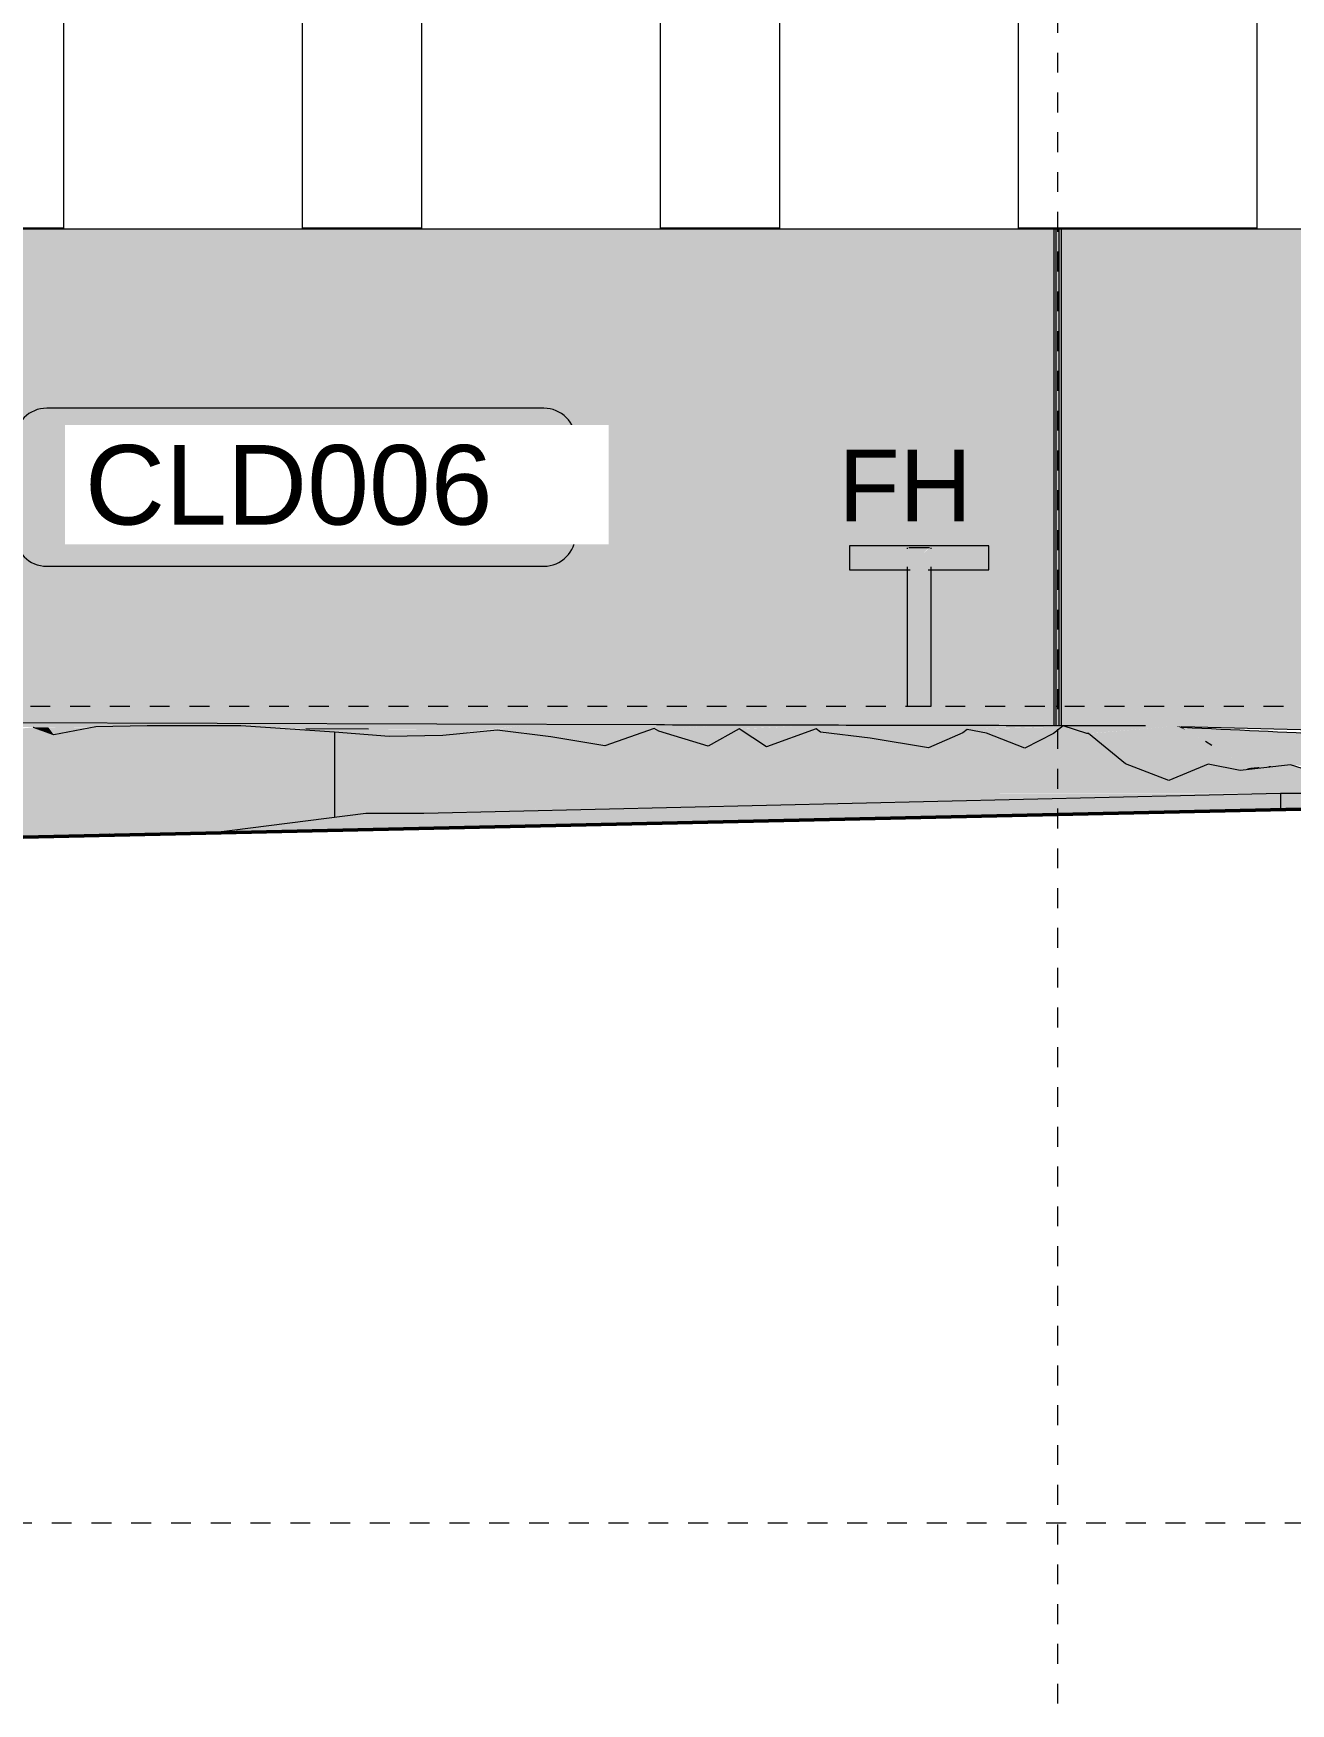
# Model space of a CAD drawing. Header units: metres. Extents: x -2362 to -2010, y -1 to 30.
# Drawn here: x -2260.77 to -2254.44, y 0.22 to 8.62 of the extents above; entities that cross this region are included whole.
import ezdxf

# ---------------------------------------------------------------- set-up
doc = ezdxf.new("R2010")
doc.units = ezdxf.units.M
doc.linetypes.add('AEC_Center', pattern=[0.024, 0.012, -0.004, 0.004, -0.004])
doc.linetypes.add('Grid Line', pattern=[0.021, 0.012, -0.003, 0.003, -0.003])
for name, color, linetype, lineweight in [('A-ANNO-IDEN', 131, 'Continuous', 5), ('A-ANNO-KEYN', 231, 'Continuous', 5), ('A-DETL', 90, 'Continuous', 50), ('A-FLOR', 192, 'Continuous', 5), ('A-FLOR-LEVL', 51, 'Continuous', 5), ('A-WALL', 113, 'Continuous', 5), ('A-WALL-PATT', 111, 'Continuous', 5), ('C-TOPO', 7, 'Continuous', 5), ('F-FIRE', 13, 'Continuous', 5), ('S-BEAM', 12, 'Continuous', 5), ('S-GRID', 1, 'Continuous', 5)]:
    doc.layers.add(name, color=color, linetype=linetype, lineweight=lineweight)
doc.styles.add('Arial_2', font='arial.ttf', dxfattribs={"height": 0.4})
doc.styles.add('Arial_3', font='arial.ttf', dxfattribs={"height": 0.36})

# ---------------------------------------------------------------- blocks, each defined once
blk = doc.blocks.new('Structural Framing 30 - Structural Framing 1-951963-SOUTH EAST - PART A')
at = {"layer": 'S-BEAM'}
h = blk.add_hatch(color=256, dxfattribs=at)
h.paths.add_polyline_path([(-1014.844, 5.24), (-1014.844, 7.64), (-1014.859, 7.64), (-1014.859, 5.24)])
h.paths.add_polyline_path([(-1014.7466, 10.7227), (-1014.7466, 10.7274), (-1014.9556, 10.77), (-1014.9556, 10.7652), (-1014.8207, 10.7377)])
for p, q in [((-1014.9556, 10.77), (-1014.9556, 10.7652)), ((-1014.7466, 10.7274), (-1014.7466, 10.7227))]:
    blk.add_line(p, q, dxfattribs=at)
blk = doc.blocks.new('Hydrant_double2 - Hydrant_double-1019330-SOUTH EAST - PART A')
at = {"layer": 'F-FIRE'}
h = blk.add_hatch(color=256, dxfattribs=at)
h.paths.add_polyline_path([(-1015.5478, 5.9858), (-1015.5978, 6.0358), (-1015.4999, 6.0336), (-1015.5402, 5.9934)])
h.paths.add_polyline_path([(-1015.8025, 5.9858), (-1015.1978, 5.9858), (-1015.1978, 6.0458), (-1015.8978, 6.0437), (-1015.8978, 5.9858)])
h = blk.add_hatch(color=256, dxfattribs=at)
h.paths.add_polyline_path([(-1015.5478, 5.9858), (-1015.8978, 5.9858), (-1015.8978, 5.9258), (-1015.6057, 5.9278), (-1015.5557, 5.9779)])
h.paths.add_polyline_path([(-1015.1978, 5.9258), (-1015.1978, 5.9858), (-1015.5478, 5.9858), (-1015.4878, 5.9258), (-1015.3141, 5.9258)])
h = blk.add_hatch(color=256, dxfattribs=at)
h.paths.add_polyline_path([(-1015.5633, 5.24), (-1015.4878, 5.24), (-1015.4898, 5.9278), (-1015.5478, 5.9858), (-1015.6078, 5.9258), (-1015.6057, 5.24), (-1015.5778, 5.24)])
h.paths.add_polyline_path([(-1015.5478, 5.9858), (-1015.5009, 6.0358), (-1015.5978, 6.0358), (-1015.5626, 6.0006)])
for p, q in [((-1015.1978, 6.0458), (-1015.8978, 6.0458)), ((-1015.8978, 6.0458), (-1015.8978, 5.9858)), ((-1015.8978, 5.9858), (-1015.8978, 5.9258)), ((-1015.6078, 6.0358), (-1015.6078, 6.0308)), ((-1015.4958, 6.0358), (-1015.5998, 6.0358)), ((-1015.4878, 6.0308), (-1015.4878, 6.0358)), ((-1015.1978, 5.9858), (-1015.1978, 6.0458)), ((-1015.1978, 5.9258), (-1015.1978, 5.9858)), ((-1015.8978, 5.9258), (-1015.5928, 5.9258)), ((-1015.6078, 5.9408), (-1015.6078, 5.24)), ((-1015.5028, 5.9258), (-1015.1978, 5.9258)), ((-1015.4878, 5.24), (-1015.4878, 5.9408)), ((-1015.6078, 5.24), (-1015.4878, 5.24))]:
    blk.add_line(p, q, dxfattribs=at)
blk = doc.blocks.new('T-Keynote-ANZRS - Keynote Value _2mm Opaque_ box-1903833-SOUTH EAST - PART A')
at = {"layer": 'A-ANNO-KEYN'}
for p, q in [((-985.4908, 12.2189), (-987.9896, 12.2189)), ((-988.1496, 12.0589), (-988.1496, 11.5845)), ((-985.3308, 11.5845), (-985.3308, 12.0589)), ((-987.9896, 11.4245), (-985.4908, 11.4245))]:
    blk.add_line(p, q, dxfattribs=at)
for centre, start, end in [((-987.9896, 12.0589), 90, 180), ((-985.4908, 12.0589), 0, 90), ((-987.9896, 11.5845), 180, 270), ((-985.4908, 11.5845), 270, 360)]:
    blk.add_arc(centre, 0.16, start, end, dxfattribs=at)

msp = doc.modelspace()

# ---------------------------------------------------------------- hatches: boundary and pattern name
at = {"layer": 'A-FLOR'}
h = msp.add_hatch(color=256, dxfattribs=at)
h.paths.add_polyline_path([(-2245.2228, 5.1343), (-2245.2078, 5.1343), (-2245.2091, 5.2), (-2245.2228, 5.2), (-2245.2228, 5.17)])
h.paths.add_polyline_path([(-2255.6078, 5.1409), (-2255.6078, 5.24), (-2255.6228, 5.24), (-2255.6228, 5.141)])
h = msp.add_hatch(color=256, dxfattribs=at)
h.paths.add_polyline_path([(-2267.632, 5.1698), (-2267.632, 5.1698), (-2267.5561, 5.1694)])
h.paths.add_polyline_path([(-2258.4838, 5.1213), (-2258.3109, 5.14), (-2257.6321, 5.14), (-2257.6321, 5.145), (-2267.632, 5.175), (-2267.632, 5.1698), (-2267.3234, 5.1682), (-2267.3202, 5.163), (-2267.2492, 5.1531), (-2266.9594, 5.1661), (-2260.4649, 5.133), (-2260.4505, 5.1356), (-2260.1926, 5.14), (-2259.7222, 5.14), (-2259.3955, 5.1263), (-2258.8376, 5.1246), (-2258.7813, 5.14), (-2258.5201, 5.1236)])
h = msp.add_hatch(color=256, dxfattribs=at)
h.paths.add_polyline_path([(-2254.6525, 4.9289), (-2254.6004, 4.9338), (-2254.5383, 4.9346), (-2254.4447, 4.945), (-2254.3337, 4.9339), (-2254.3001, 4.9339), (-2254.2377, 4.9389), (-2254.0457, 4.9378), (-2254.0302, 4.9424), (-2253.9532, 4.9374), (-2253.88, 4.9369), (-2253.7797, 4.936), (-2253.7632, 4.9386), (-2253.4671, 4.9435), (-2252.7598, 4.9532), (-2252.6732, 4.9501), (-2252.6499, 4.9547), (-2252.5782, 4.9578), (-2252.481, 4.9539), (-2252.4764, 4.9565), (-2252.4043, 4.9593), (-2251.8525, 4.9639), (-2252.5593, 5.0077), (-2253.4983, 5.0591), (-2254.381, 5.1031), (-2254.9886, 5.1315), (-2254.9724, 5.1196), (-2254.6608, 4.9339)])
h.paths.add_polyline_path([(-2256.0634, 5.14), (-2256.0925, 5.1419), (-2257.6321, 5.145), (-2257.6321, 5.14), (-2256.0637, 5.14)])
at = {"layer": 'A-WALL-PATT'}
h = msp.add_hatch(dxfattribs=at)
h.set_pattern_fill('FP_63', color=256, style=0, pattern_type=2)
h.set_pattern_definition([(90, (-2239.016, 7.64), (-6, 4e-16), [1.2, -1.2]), (90, (-2237.816, 7.64), (-6, 4e-16), [1.2, -1.2]), (90, (-2236.616, 7.64), (-6, 4e-16), [1.2, -1.2]), (90, (-2237.816, 8.84), (-6, 4e-16), [1.2, -1.2]), (90, (-2236.616, 8.84), (-6, 4e-16), [1.2, -1.2]), (180, (-2237.8158, 8.84), (-3e-16, -2.4), [1.2, -4.8]), (180, (-2236.6158, 10.04), (-3e-16, -2.4), [1.2, -4.8]), (90, (-2236.616, 7.64), (-6, 4e-16), [1.2, -1.2]), (90, (-2235.416, 7.64), (-6, 4e-16), [1.2, -1.2]), (90, (-2234.816, 7.64), (-6, 4e-16), [1.2, -1.2]), (90, (-2235.416, 8.84), (-6, 4e-16), [1.2, -1.2]), (90, (-2234.816, 8.84), (-6, 4e-16), [1.2, -1.2]), (180, (-2235.4158, 8.84), (-3e-16, -2.4), [1.2, -4.8]), (180, (-2234.8158, 10.04), (-3e-16, -2.4), [0.6, -5.4]), (90, (-2239.616, 7.64), (-6, 4e-16), [1.2, -1.2]), (90, (-2239.016, 7.64), (-6, 4e-16), [1.2, -1.2]), (90, (-2239.616, 8.84), (-6, 4e-16), [1.2, -1.2]), (90, (-2239.016, 8.84), (-6, 4e-16), [1.2, -1.2]), (180, (-2239.6158, 8.84), (-3e-16, -2.4), [1.2, -4.8]), (180, (-2239.0158, 10.04), (-3e-16, -2.4), [0.6, -5.4]), (90, (-2239.016, 7.64), (-6, 4e-16), [1.2, -1.2]), (90, (-2240.816, 7.64), (-6, 4e-16), [1.2, -1.2])])
h.paths.add_polyline_path([(-2264.4439, 7.64), (-2248.1593, 7.64), (-2248.1593, 8.8), (-2246.0618, 8.8), (-2264.4439, 12.5405), (-2264.4439, 7.676)])
h.paths.add_polyline_path([(-2240.8156, 7.64), (-2240.8165, 7.7327), (-2241.6593, 7.9041), (-2241.6593, 7.64), (-2240.9365, 7.64)])
h = msp.add_hatch(color=256, dxfattribs=at)
h.paths.add_polyline_path([(-2254.4049, 5.1203), (-2252.5834, 5.123), (-2252.5834, 6.6218), (-2250.1188, 6.6218), (-2250.1188, 5.1268), (-2245.2328, 5.1343), (-2245.2328, 5.2), (-2248.1593, 5.2), (-2248.1593, 7.64), (-2255.5978, 7.64), (-2255.5978, 5.1409), (-2255.0024, 5.1378), (-2254.9694, 5.1347), (-2254.4162, 5.1205)])
h.paths.add_polyline_path([(-2245.1978, 5.1343), (-2241.1821, 5.1405), (-2241.1821, 6.6218), (-2239.7651, 6.6218), (-2239.7651, 7.64), (-2241.6593, 7.64), (-2241.6593, 5.2), (-2245.1978, 5.2), (-2245.1978, 5.17)])
h.paths.add_polyline_path([(-2255.6328, 5.141), (-2255.6328, 7.64), (-2264.2649, 7.64), (-2264.2649, 6.6218), (-2261.8432, 6.6218), (-2261.8432, 5.1576), (-2255.7622, 5.1413)])
h.paths.add_polyline_path([(-2238.7175, 5.1442), (-2238.0148, 5.1453), (-2238.0148, 5.24), (-2238.7175, 5.24), (-2238.7175, 5.17)])
h.paths.add_polyline_path([(-2214.3169, 5.24), (-2214.1589, 5.24), (-2214.1589, 7.64), (-2215.2437, 7.64), (-2215.2437, 5.24), (-2214.5611, 5.24)])
h.paths.add_polyline_path([(-2230.0148, 5.24), (-2226.2948, 5.24), (-2226.2948, 5.9258), (-2226.5848, 5.9278), (-2226.5848, 6.0458), (-2225.8848, 6.0437), (-2225.8848, 5.9258), (-2226.1748, 5.9258), (-2226.1748, 5.24), (-2223.2297, 5.24), (-2223.2297, 7.64), (-2230.0148, 7.64), (-2230.0148, 5.25)])
h.paths.add_polyline_path([(-2256.2536, 5.24), (-2256.3716, 5.24), (-2256.3716, 5.9258), (-2256.6616, 5.9278), (-2256.6616, 6.0458), (-2255.9616, 6.0437), (-2255.9616, 5.9258), (-2256.2516, 5.9258), (-2256.2516, 5.24)])
h.paths.add_polyline_path([(-2218.2937, 5.24), (-2218.2937, 7.64), (-2220.1797, 7.64), (-2220.1781, 5.24), (-2220.1697, 5.24), (-2220.1697, 7.63), (-2218.3037, 7.63), (-2218.3037, 5.24)])
for points in [[(-2255.6228, 5.141), (-2255.6228, 7.64), (-2255.6328, 7.64), (-2255.6328, 5.141)], [(-2255.6228, 5.24), (-2255.6078, 5.24), (-2255.6078, 7.64), (-2255.6228, 7.64), (-2255.6228, 5.2534)], [(-2255.5978, 5.1409), (-2255.5978, 7.64), (-2255.6078, 7.64), (-2255.6078, 5.1409)]]:
    msp.add_hatch(color=256, dxfattribs=at).paths.add_polyline_path(points)
at = {"layer": 'C-TOPO'}
for points in [[(-2267.7268, 4.4297), (-2261.5379, 4.5665), (-2259.6635, 4.6281), (-2259.2517, 4.68), (-2259.2517, 5.1089), (-2259.7222, 5.14), (-2260.1926, 5.14), (-2260.4505, 5.1356), (-2260.6631, 5.096), (-2260.7657, 5.133), (-2261.1335, 5.0983), (-2261.3939, 5.1363), (-2261.6039, 5.14), (-2261.6962, 5.1006), (-2262.0744, 5.12), (-2262.3363, 5.0663), (-2262.5561, 5.14), (-2262.6504, 5.143), (-2263.0153, 5.1057), (-2263.2786, 5.0712), (-2263.4857, 5.14), (-2263.5928, 5.148), (-2263.9561, 5.1094), (-2264.221, 5.0761), (-2264.4267, 5.14), (-2264.5351, 5.153), (-2264.9918, 5.1017), (-2265.1624, 5.081), (-2265.3675, 5.1481), (-2265.4775, 5.158), (-2266.1047, 5.0859), (-2266.3082, 5.1506), (-2266.4199, 5.0879), (-2266.734, 5.1646), (-2266.7788, 5.14), (-2267.0471, 5.0908), (-2267.2492, 5.1531), (-2267.4107, 5.093), (-2267.7268, 5.14), (-2267.7268, 4.5927)], [(-2260.6631, 5.096), (-2260.6902, 5.133), (-2260.7647, 5.133), (-2260.6902, 5.1059)], [(-2260.6631, 5.096), (-2260.4738, 5.1318), (-2260.6902, 5.133)], [(-2260.6559, 5.1328), (-2260.6562, 5.133), (-2260.6631, 5.1328)], [(-2259.2517, 5.1089), (-2259.4294, 5.1263), (-2259.7222, 5.14), (-2259.4294, 5.1206)], [(-2259.2517, 5.1089), (-2259.1142, 5.1246), (-2259.4294, 5.1263)], [(-2259.2517, 4.68), (-2259.0933, 4.7), (-2258.8015, 4.7), (-2256.5563, 4.8), (-2254.2873, 4.8016), (-2252.7797, 4.8625), (-2252.7797, 4.9539), (-2253.7632, 4.9386), (-2253.9024, 4.9168), (-2254.0307, 4.9424), (-2254.0592, 4.9337), (-2254.1896, 4.9168), (-2254.3553, 4.9168), (-2254.4447, 4.945), (-2254.6984, 4.9168), (-2254.8586, 4.9475), (-2255.0568, 4.8666), (-2255.2746, 4.95), (-2255.4612, 5.1013), (-2255.4683, 5.1013), (-2255.5895, 5.139), (-2255.6371, 5.1024), (-2255.7813, 5.0279), (-2255.9735, 5.1044), (-2256.0702, 5.1225), (-2256.0925, 5.1051), (-2256.2655, 5.0307), (-2256.5663, 5.0789), (-2256.8079, 5.1096), (-2256.8302, 5.1248), (-2257.0791, 5.0356), (-2257.2164, 5.1256), (-2257.3726, 5.0376), (-2257.6214, 5.1146), (-2257.6438, 5.1273), (-2257.8926, 5.0405), (-2258.1638, 5.0853), (-2258.433, 5.1188), (-2258.7061, 5.0925), (-2258.9773, 5.0865), (-2259.2517, 5.1089), (-2259.2517, 4.7)], [(-2258.9773, 5.0865), (-2259.1142, 5.1246), (-2259.2517, 5.1089), (-2259.0085, 5.089)], [(-2258.9773, 5.0865), (-2258.8429, 5.1232), (-2259.1142, 5.1246), (-2258.9988, 5.0925)], [(-2259.0803, 5.1244), (-2259.0803, 5.1246), (-2259.1142, 5.1246)], [(-2258.9773, 5.0865), (-2258.7061, 5.0925), (-2258.7813, 5.14), (-2258.8954, 5.1089)], [(-2258.7061, 5.0925), (-2258.4838, 5.1213), (-2258.7813, 5.14), (-2258.7477, 5.1188)], [(-2258.7061, 5.0925), (-2258.433, 5.1188), (-2258.3109, 5.14), (-2258.5201, 5.1149)], [(-2258.1638, 5.0853), (-2258.3109, 5.14), (-2258.433, 5.1188), (-2258.3109, 5.1036)], [(-2258.1638, 5.0853), (-2257.8404, 5.14), (-2258.3109, 5.14), (-2258.2538, 5.1188)], [(-2257.8926, 5.0405), (-2257.8404, 5.14), (-2258.1638, 5.0853), (-2258.0316, 5.0635)], [(-2257.8926, 5.0405), (-2257.6438, 5.1273), (-2257.3726, 5.14), (-2257.8404, 5.14), (-2257.8691, 5.0853)], [(-2257.6214, 5.1146), (-2257.3726, 5.1399), (-2257.6438, 5.1273)], [(-2257.3726, 5.0376), (-2257.37, 5.14), (-2257.6214, 5.1146), (-2257.5432, 5.0904)], [(-2257.3726, 5.0376), (-2257.2164, 5.1256), (-2256.8996, 5.14), (-2257.37, 5.14), (-2257.3716, 5.0779)], [(-2257.0791, 5.0356), (-2256.8996, 5.14), (-2257.2151, 5.1248), (-2257.1436, 5.0779)], [(-2257.0791, 5.0356), (-2256.8302, 5.1248), (-2256.4291, 5.14), (-2256.8996, 5.14), (-2257.0548, 5.0497)], [(-2256.8079, 5.1096), (-2256.4291, 5.14), (-2256.8302, 5.1248)], [(-2256.5591, 5.0779), (-2256.4291, 5.14), (-2256.8079, 5.1096), (-2256.5663, 5.0789)], [(-2256.2655, 5.0307), (-2256.0925, 5.1051), (-2256.0702, 5.1225), (-2256.0138, 5.1242), (-2255.9491, 5.14), (-2256.5591, 5.0779), (-2256.2808, 5.0331)], [(-2256.5591, 5.0779), (-2255.9491, 5.14), (-2256.4291, 5.14), (-2256.4927, 5.1096)], [(-2255.9735, 5.1044), (-2255.5987, 5.1319), (-2255.5922, 5.1369), (-2256.0702, 5.1225)], [(-2256.0138, 5.1242), (-2255.5895, 5.139), (-2255.5895, 5.14), (-2255.9491, 5.14), (-2255.9735, 5.134)], [(-2255.7813, 5.0279), (-2255.6371, 5.1024), (-2255.5987, 5.1319), (-2255.9735, 5.1044), (-2255.7883, 5.0307)], [(-2255.4683, 5.1013), (-2255.0178, 5.14), (-2255.5881, 5.14)], [(-2254.9846, 4.8961), (-2254.9116, 4.9259), (-2255.0178, 5.14), (-2255.4612, 5.1013), (-2255.0178, 4.9104)], [(-2254.6984, 4.9168), (-2254.68, 4.9188), (-2254.6525, 4.9289), (-2254.9724, 5.1196), (-2255.0178, 5.14), (-2254.9116, 4.9259), (-2254.8568, 4.9471), (-2254.7752, 4.9315)], [(-2254.9724, 5.1196), (-2254.996, 5.1369), (-2255.0178, 5.14), (-2254.9997, 5.1318)], [(-2255.0144, 4.8839), (-2254.9846, 4.8961), (-2255.4612, 5.1013), (-2255.2746, 4.95), (-2255.0568, 4.8947)], [(-2255.0568, 4.8666), (-2255.0144, 4.8839), (-2255.2746, 4.95), (-2255.101, 4.8835)], [(-2254.68, 4.9188), (-2254.6025, 4.9274), (-2254.6008, 4.9338), (-2254.6525, 4.9289)], [(-2259.8719, 4.6018), (-2254.4956, 4.7197), (-2254.4956, 4.8), (-2258.8304, 4.7), (-2259.0933, 4.7), (-2259.4969, 4.6491)], [(-2258.8015, 4.7), (-2254.4956, 4.8), (-2256.5663, 4.7996), (-2258.5201, 4.7125)], [(-2254.4956, 4.7197), (-2250.8308, 4.8), (-2254.4956, 4.8)], [(-2261.645, 4.563), (-2260.4565, 4.589), (-2260.3812, 4.6), (-2259.8719, 4.6018), (-2259.6635, 4.6281), (-2261.0674, 4.582)], [(-2260.4565, 4.589), (-2260.4074, 4.5901), (-2260.3812, 4.6), (-2260.4315, 4.5927)], [(-2260.4074, 4.5901), (-2260.3825, 4.5927), (-2260.3812, 4.6), (-2260.4006, 4.5927)], [(-2260.3829, 4.5906), (-2259.9854, 4.6), (-2260.3812, 4.6), (-2260.3825, 4.5927)]]:
    msp.add_hatch(color=256, dxfattribs=at).paths.add_polyline_path(points)
h = msp.add_hatch(color=256, dxfattribs=at)
h.paths.add_polyline_path([(-2254.6025, 4.9274), (-2254.5549, 4.934), (-2254.6004, 4.9338)])
h.paths.add_polyline_path([(-2254.3132, 4.9319), (-2254.3001, 4.9339), (-2254.3337, 4.9339)])

# ---------------------------------------------------------------- linework, layer by layer
at = {"layer": 'A-DETL'}
msp.add_line((-2247.2862, 4.8777), (-2269.754, 4.3852), dxfattribs=at)
at = {"layer": 'A-FLOR'}
for p, q in [((-2255.6228, 5.24), (-2255.6078, 5.24)), ((-2257.6321, 5.145), (-2267.632, 5.175)), ((-2253.8001, 5.1047), (-2254.9925, 5.1353))]:
    msp.add_line(p, q, dxfattribs=at)
for points in [[(-2255.1744, 5.14), (-2255.5594, 5.1408), (-2256.3578, 5.1425), (-2257.2014, 5.1442), (-2257.6321, 5.145)], [(-2254.2311, 5.0959), (-2254.4761, 5.1078), (-2254.7286, 5.1196), (-2254.9878, 5.1315)]]:
    msp.add_open_spline(points, degree=3, dxfattribs=at)
at = {"layer": 'A-FLOR-LEVL', "linetype": 'AEC_Center'}
for p, q in [((-2279.3802, 7.64), (-2142.8048, 7.64)), ((-2279.3802, 5.24), (-2142.8048, 5.24)), ((-2274.8732, 1.134), (-2139.5964, 1.134))]:
    msp.add_line(p, q, dxfattribs=at)
at = {"layer": 'A-WALL'}
for p, q in [((-2264.4439, 7.64), (-2248.1593, 7.64)), ((-2255.6328, 5.141), (-2255.6328, 7.64)), ((-2255.6228, 5.141), (-2255.6228, 7.64)), ((-2255.6078, 5.1409), (-2255.6078, 7.64)), ((-2255.5978, 7.64), (-2255.5978, 5.1409))]:
    msp.add_line(p, q, dxfattribs=at)
at = {"layer": 'C-TOPO'}
for p, q in [((-2260.7647, 5.133), (-2260.7657, 5.133)), ((-2260.6631, 5.096), (-2260.7647, 5.133)), ((-2260.4505, 5.1356), (-2260.6631, 5.096)), ((-2260.1926, 5.14), (-2260.4505, 5.1356)), ((-2259.7222, 5.14), (-2260.1926, 5.14)), ((-2259.2517, 5.1089), (-2259.7222, 5.14)), ((-2259.0803, 5.1246), (-2259.3955, 5.1263)), ((-2257.6438, 5.1273), (-2257.8926, 5.0405)), ((-2257.6214, 5.1146), (-2257.6438, 5.1273)), ((-2257.2164, 5.1256), (-2257.3726, 5.0376)), ((-2257.0791, 5.0356), (-2257.2164, 5.1256)), ((-2256.8302, 5.1248), (-2257.0791, 5.0356)), ((-2256.8079, 5.1096), (-2256.8302, 5.1248)), ((-2256.0702, 5.1225), (-2256.0925, 5.1051)), ((-2255.9735, 5.1044), (-2256.0702, 5.1225)), ((-2255.5881, 5.14), (-2255.6371, 5.1024)), ((-2255.4683, 5.1013), (-2255.5881, 5.14)), ((-2254.9873, 5.1314), (-2254.9944, 5.1367)), ((-2259.2517, 5.1089), (-2259.2517, 4.68)), ((-2258.9773, 5.0865), (-2259.2517, 5.1089)), ((-2258.7061, 5.0925), (-2258.9773, 5.0865)), ((-2258.433, 5.1188), (-2258.7061, 5.0925)), ((-2258.1638, 5.0853), (-2258.433, 5.1188)), ((-2257.8926, 5.0405), (-2258.1638, 5.0853)), ((-2257.3726, 5.0376), (-2257.6214, 5.1146)), ((-2256.5591, 5.0779), (-2256.8079, 5.1096)), ((-2256.2655, 5.0307), (-2256.5591, 5.0779)), ((-2256.0925, 5.1051), (-2256.2655, 5.0307)), ((-2255.7813, 5.0279), (-2255.9735, 5.1044)), ((-2255.6371, 5.1024), (-2255.7813, 5.0279)), ((-2255.4612, 5.1013), (-2255.4683, 5.1013)), ((-2255.2746, 4.95), (-2255.4612, 5.1013)), ((-2254.8401, 5.0416), (-2254.8733, 5.0613)), ((-2255.0568, 4.8666), (-2255.2746, 4.95)), ((-2254.8586, 4.9475), (-2255.0568, 4.8666)), ((-2254.6984, 4.9168), (-2254.8586, 4.9475)), ((-2254.4447, 4.945), (-2254.6984, 4.9168)), ((-2254.5433, 4.934), (-2254.5547, 4.934)), ((-2254.3553, 4.9168), (-2254.4447, 4.945)), ((-2254.4956, 4.8), (-2258.8015, 4.7)), ((-2254.4956, 4.8), (-2254.4956, 4.7197)), ((-2250.8308, 4.8), (-2254.4956, 4.8)), ((-2259.0933, 4.7), (-2259.8719, 4.6018)), ((-2258.8015, 4.7), (-2259.0933, 4.7))]:
    msp.add_line(p, q, dxfattribs=at)
at = {"layer": 'S-GRID', "linetype": 'Grid Line'}
msp.add_line((-2255.6149, 0.2247), (-2255.6149, 26.1432), dxfattribs=at)

# ---------------------------------------------------------------- block references
at = {"layer": 'A-ANNO-KEYN'}
msp.add_blockref('T-Keynote-ANZRS - Keynote Value _2mm Opaque_ box-1903833-SOUTH EAST - PART A', (-1272.7083, -5.4814), dxfattribs=at)
at = {"layer": 'F-FIRE'}
msp.add_blockref('Hydrant_double2 - Hydrant_double-1019330-SOUTH EAST - PART A', (-1240.7638, 0), dxfattribs=at)
at = {"layer": 'S-BEAM'}
msp.add_blockref('Structural Framing 30 - Structural Framing 1-951963-SOUTH EAST - PART A', (-1240.7638, 0), dxfattribs=at)

# ---------------------------------------------------------------- texts
at = {"layer": 'A-ANNO-IDEN', "insert": (-2256.7179, 6.5285), "char_height": 0.36, "width": 0.801687, "attachment_point": 1, "style": 'Arial_3'}
msp.add_mtext('FH', dxfattribs=at)

# ---------------------------------------------------------------- next in the draw order: texts
at = {"layer": 'A-ANNO-KEYN', "insert": (-2260.5066, 6.5525), "char_height": 0.4, "width": 2.533332, "attachment_point": 1, "style": 'Arial_2', "bg_fill": 3, "box_fill_scale": 1.25, "bg_fill_color": 256, "bg_fill_true_color": 13158600, "bg_fill_transparency": 0}
msp.add_mtext('CLD006', dxfattribs=at)

doc.saveas('drawing.dxf')
